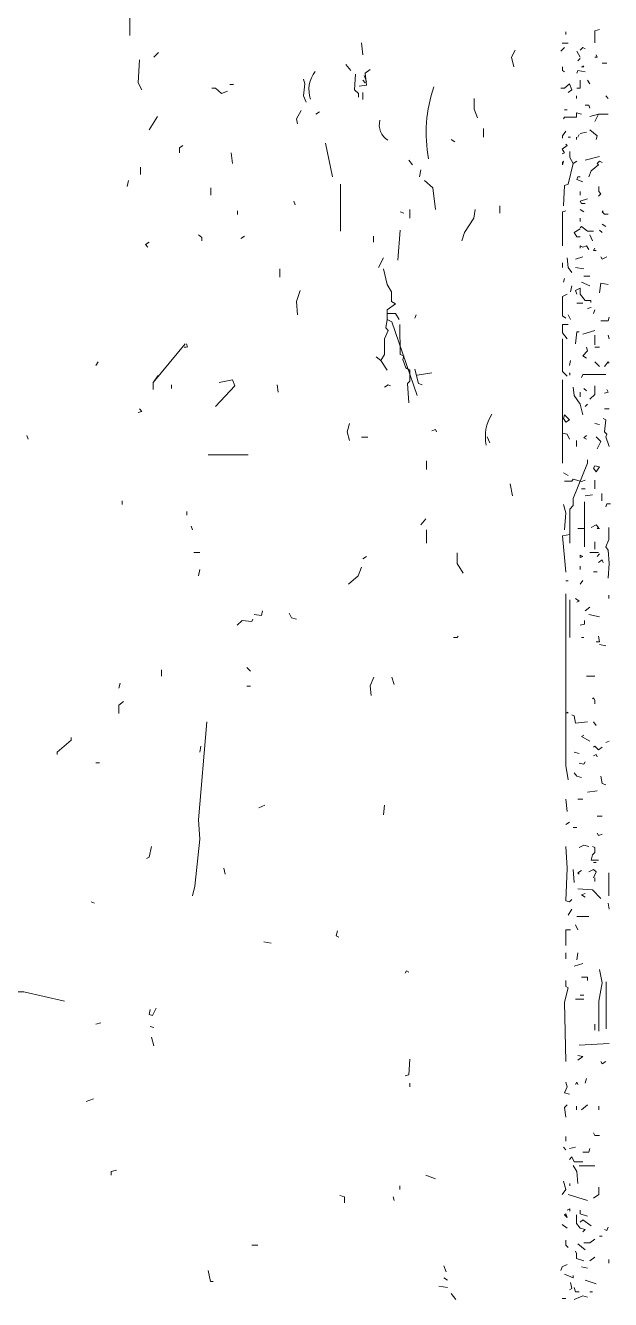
# Model space of a CAD drawing. Header units: metres. Extents: x 0.1 to 48.1, y 1.3 to 34.5.
# Drawn here: x 44.88 to 48.1, y 5.32 to 12.33 of the extents above; entities that cross this region are included whole.
import ezdxf

# ---------------------------------------------------------------- set-up
doc = ezdxf.new("R2010")
doc.units = ezdxf.units.M
for name, color, linetype, lineweight in [('P2D_GRAMMES', 7, 'Continuous', 18), ('P2D_MIKRA', 8, 'Continuous', 13), ('P2D_TOXA', 7, 'Continuous', 18)]:
    doc.layers.add(name, color=color, linetype=linetype, lineweight=lineweight)

msp = doc.modelspace()

# ---------------------------------------------------------------- linework, layer by layer
at = {"layer": 'P2D_GRAMMES'}
for p, q in [((45.451526, 12.510497), (45.451526, 12.271126)), ((48.030602, 11.838633), (47.984058, 11.825628)), ((46.52788, 11.679346), (46.567775, 11.493168)), ((46.610133, 11.453272), (46.610133, 11.193953)), ((46.940131, 11.200602), (46.926832, 11.034372)), ((45.756571, 10.575576), (45.580688, 10.362801)), ((47.832916, 10.376099), (47.832916, 9.917304)), ((47.418874, 10.063586), (47.432173, 10.03034)), ((45.882906, 9.96407), (46.10233, 9.96407)), ((47.954488, 9.704529), (47.954488, 9.458508)), ((47.917565, 9.558621), (47.954488, 9.558621)), ((47.872499, 9.165942), (47.872499, 8.959817)), ((48.087425, 7.66322), (48.087425, 7.536885)), ((48.083796, 7.49699), (48.090445, 7.463743)), ((48.072935, 7.064791), (48.072935, 6.805471))]:
    msp.add_line(p, q, dxfattribs=at)
for points in [[(45.503901, 12.138141), (45.497251, 12.011806), (45.517199, 11.971911)], [(46.408194, 12.031754), (46.414843, 12.005157), (46.408194, 11.938665), (46.421492, 11.905419)], [(47.34662, 11.925366), (47.34662, 11.865524), (47.365681, 11.818979)], [(48.010654, 11.799031), (48.030602, 11.838633), (48.083796, 11.838633)], [(47.073115, 11.47322), (47.11966, 11.433325), (47.132958, 11.313639)], [(47.352382, 11.313639), (47.345733, 11.267094), (47.292539, 11.187304), (47.279241, 11.140759)], [(46.847042, 10.987827), (46.86699, 10.901387), (46.891312, 10.861492), (46.891312, 10.808298), (46.913534, 10.795), (46.868491, 10.761754), (46.868491, 10.70856), (46.893586, 10.695262), (47.03322, 10.28966)], [(46.388246, 10.868141), (46.368298, 10.808298), (46.374948, 10.735157)], [(46.868491, 10.741728), (46.913534, 10.741728), (46.933482, 10.70856)], [(46.868491, 10.70856), (46.86034, 10.662016), (46.873639, 10.648717), (46.853691, 10.602173), (46.853691, 10.515733), (46.833743, 10.482487)], [(46.937914, 10.681963), (46.940131, 10.515733), (46.960079, 10.509084), (46.953429, 10.489136), (46.970791, 10.442592), (46.993427, 10.429293), (46.993427, 10.36945), (46.980026, 10.356152), (46.986675, 10.249764)], [(46.807147, 10.502435), (46.833743, 10.482487), (46.86699, 10.429293)], [(45.60737, 10.400022), (45.580688, 10.362801), (45.580688, 10.322906)], [(47.97005, 9.937251), (47.97005, 9.917304), (47.89142, 9.724476), (47.89142, 9.684581), (47.872499, 9.664634), (47.872499, 9.478455)], [(47.837775, 9.69123), (47.851073, 9.644686), (47.844424, 9.551597)], [(48.087425, 9.564895), (48.087425, 9.498403), (48.070497, 9.458508), (48.083796, 9.43856), (48.090445, 9.365419), (48.083796, 9.285628)], [(47.872499, 9.525), (47.832916, 9.518351), (47.850299, 9.318874)], [(47.253013, 9.425262), (47.253013, 9.365419), (47.28589, 9.312225)], [(47.850299, 9.199188), (47.850299, 8.255), (47.864372, 8.175209)], [(45.875069, 8.494372), (45.829712, 7.955785), (45.836361, 7.849398), (45.809764, 7.590079), (45.796466, 7.536885)], [(47.850299, 7.809503), (47.857723, 7.689817), (47.850299, 7.510288), (47.871021, 7.503639), (47.884319, 7.516937)], [(47.87767, 7.350351), (47.850299, 7.350351), (47.850299, 7.264267)], [(48.037251, 7.131283), (48.05055, 7.058141), (48.032217, 6.958403), (48.032217, 6.792173)], [(47.850299, 7.07144), (47.850299, 7.038194), (47.864372, 7.031545), (47.844424, 6.951754), (47.850299, 6.625942)], [(45.091649, 6.958403), (44.869033, 7.009283), (42.298979, 7.009283), (39.785576, 6.980089), (35.629058, 6.968495)], [(47.837775, 5.96767), (47.851073, 5.921126), (47.831126, 5.894529)]]:
    msp.add_lwpolyline(points, dxfattribs=at)
msp.add_lwpolyline([(47.844424, 10.183272), (47.837775, 10.163325), (47.851073, 10.143377), (47.871021, 10.156675)], close=True, dxfattribs=at)
at = {"layer": 'P2D_MIKRA'}
for p, q in [((47.850299, 12.291073), (47.850299, 12.277775)), ((46.727356, 12.23123), (46.734005, 12.164738)), ((47.844424, 12.204634), (47.824476, 12.184686)), ((47.831126, 12.228609), (47.864372, 12.228609)), ((45.610288, 12.178037), (45.583691, 12.15144)), ((47.910916, 12.184686), (47.930864, 12.15144)), ((47.930864, 12.144791), (47.917565, 12.131492)), ((46.640916, 12.111545), (46.667513, 12.078298)), ((48.05055, 12.118731), (48.077147, 12.118731)), ((46.002592, 12.001441), (46.022539, 12.001441)), ((46.734005, 12.025105), (46.747304, 12.011806)), ((46.740654, 12.051702), (46.753953, 12.018455)), ((47.970759, 12.025105), (47.984058, 12.005157)), ((46.734396, 11.958613), (46.734396, 11.918717)), ((47.910589, 11.938665), (47.910589, 11.925366)), ((48.070497, 11.938665), (48.083796, 11.925366)), ((46.494634, 11.852225), (46.474686, 11.838927)), ((45.603639, 11.825628), (45.557094, 11.752487)), ((47.398927, 11.759136), (47.398927, 11.712592)), ((47.864372, 11.71158), (47.87767, 11.71158)), ((47.924215, 11.72589), (47.917565, 11.712592)), ((47.96411, 11.739188), (47.930864, 11.732539)), ((47.219398, 11.699293), (47.239346, 11.685995)), ((46.009241, 11.626152), (46.01589, 11.566309)), ((46.986675, 11.586257), (47.006623, 11.55966)), ((47.910916, 11.579607), (47.890969, 11.566309)), ((48.037251, 11.606204), (47.957461, 11.586257)), ((45.510816, 11.546361), (45.510816, 11.506466)), ((47.053168, 11.533063), (47.046518, 11.493168)), ((45.444058, 11.47322), (45.437408, 11.439974)), ((45.898104, 11.433325), (45.898104, 11.393429)), ((46.355, 11.360183), (46.361649, 11.340236)), ((47.930435, 11.413377), (47.930435, 11.393429)), ((46.04503, 11.30699), (46.04503, 11.287042)), ((46.940131, 11.30034), (46.960079, 11.293691)), ((46.993427, 11.313639), (46.993427, 11.267094)), ((47.48849, 11.333586), (47.48849, 11.293691)), ((47.930864, 11.313639), (47.950812, 11.30034)), ((47.930435, 11.267094), (47.930435, 11.247147)), ((48.05055, 11.233848), (48.070497, 11.22055)), ((46.082382, 11.167356), (46.062435, 11.154058)), ((46.792114, 11.167356), (46.792114, 11.13411)), ((47.984058, 11.174005), (47.997356, 11.140759)), ((48.037251, 11.200602), (48.05055, 11.187304)), ((46.847042, 11.04767), (46.820445, 10.994476)), ((47.832916, 11.021073), (47.832916, 10.994476)), ((47.944162, 11.054319), (47.904267, 11.041021)), ((46.27708, 10.987827), (46.27708, 10.941283)), ((47.904267, 10.994476), (47.950812, 10.987827)), ((47.950812, 10.946787), (47.984058, 10.946787)), ((47.844424, 10.934634), (47.837775, 10.914686)), ((47.884319, 10.894738), (47.87767, 10.861492)), ((47.937513, 10.914686), (47.984058, 10.894738)), ((47.910916, 10.797943), (47.944162, 10.797943)), ((47.026571, 10.735157), (47.019921, 10.715209)), ((47.864372, 10.735157), (47.87767, 10.70856)), ((47.990707, 10.775052), (47.970759, 10.768403)), ((48.010654, 10.761754), (48.004005, 10.741806)), ((48.010654, 10.648717), (47.944162, 10.62877)), ((48.01128, 10.62212), (48.01128, 10.568927)), ((48.083796, 10.62212), (48.090445, 10.602173)), ((45.749921, 10.557388), (45.76322, 10.557388)), ((45.76322, 10.575576), (45.769869, 10.555628)), ((48.010654, 10.557388), (48.037251, 10.557388)), ((45.277827, 10.475838), (45.264529, 10.45589)), ((47.87767, 10.482487), (47.871021, 10.45589)), ((48.010654, 10.475838), (48.037251, 10.449241)), ((47.11301, 10.415995), (47.03322, 10.402696)), ((45.681213, 10.349503), (45.681213, 10.329555)), ((46.261911, 10.349503), (46.26856, 10.309607)), ((47.930435, 10.309607), (47.930435, 10.28301)), ((47.950812, 10.329555), (47.96411, 10.316257)), ((47.970759, 10.243115), (47.957461, 10.229817)), ((48.063848, 10.217022), (48.090445, 10.217022)), ((48.010654, 10.136728), (48.037251, 10.130079)), ((44.885524, 10.070236), (44.892173, 10.050288)), ((46.727356, 10.061337), (46.760602, 10.061337)), ((47.910589, 10.043639), (47.910589, 10.010393)), ((47.085192, 9.930602), (47.085192, 9.884058)), ((47.837775, 9.86411), (47.864372, 9.850812)), ((48.01128, 9.824215), (48.01128, 9.77767)), ((47.545209, 9.804267), (47.558508, 9.737775)), ((47.937513, 9.777699), (47.957461, 9.777699)), ((48.049174, 9.751073), (48.049174, 9.711178)), ((45.410203, 9.711178), (45.410203, 9.69123)), ((47.997356, 9.744424), (47.957461, 9.737775)), ((45.765614, 9.651335), (45.765614, 9.631387)), ((47.079764, 9.61144), (47.053168, 9.578194)), ((45.789817, 9.571545), (45.796466, 9.551597)), ((47.085192, 9.551597), (47.085192, 9.478455)), ((48.01128, 9.485105), (48.01128, 9.445209)), ((45.803115, 9.426029), (45.836361, 9.426029)), ((46.753953, 9.405314), (46.734005, 9.392016)), ((47.984058, 9.426029), (48.030602, 9.426029)), ((48.037251, 9.418613), (48.023953, 9.405314)), ((45.836361, 9.332173), (45.829712, 9.298927)), ((47.930435, 9.35212), (47.930435, 9.332173)), ((47.851073, 9.270244), (47.864372, 9.270244)), ((47.944162, 9.27233), (47.930864, 9.252382)), ((48.004005, 9.319616), (48.023953, 9.319616)), ((48.087425, 9.192539), (48.087425, 9.172592)), ((47.984058, 9.126047), (47.957461, 9.106099)), ((47.977408, 9.086152), (48.037251, 9.072853)), ((47.937513, 8.959817), (47.950812, 8.959817)), ((48.037251, 8.919921), (48.070497, 8.913272)), ((45.625739, 8.780288), (45.625739, 8.747042)), ((46.095681, 8.793586), (46.115628, 8.773639)), ((45.397513, 8.707147), (45.390864, 8.68055)), ((46.893586, 8.740393), (46.906885, 8.700497)), ((47.96411, 8.747042), (48.010654, 8.747042)), ((46.095681, 8.691167), (46.115628, 8.691167)), ((48.004005, 8.494372), (48.017304, 8.474424)), ((45.84301, 8.361387), (45.836361, 8.328141)), ((48.090445, 8.387984), (48.070497, 8.381335)), ((47.897618, 8.328141), (47.924215, 8.321492)), ((45.264529, 8.26883), (45.284476, 8.26883)), ((47.851073, 8.068822), (47.857723, 8.00233)), ((47.917565, 8.06931), (47.944162, 8.06931)), ((48.023953, 8.115366), (47.970759, 8.108717)), ((46.195419, 8.035576), (46.162173, 8.022277)), ((46.853691, 8.035576), (46.847042, 7.982382)), ((47.871021, 7.942487), (47.851073, 7.929188)), ((48.023953, 7.975733), (48.05055, 7.975733)), ((47.890969, 7.913515), (47.910916, 7.913515)), ((45.969346, 7.689817), (45.975995, 7.656571)), ((47.890969, 7.683168), (47.897618, 7.610026)), ((45.237932, 7.503639), (45.25788, 7.49699)), ((47.884319, 7.463743), (47.864372, 7.430497)), ((47.904267, 7.377304), (47.917565, 7.350707)), ((47.910916, 7.42437), (47.977408, 7.42437)), ((46.18877, 7.284215), (46.228665, 7.277565)), ((47.850299, 7.224372), (47.850299, 7.191126)), ((47.917565, 7.224372), (47.910916, 7.184476)), ((47.944162, 7.164529), (47.897618, 7.15123)), ((47.904267, 6.968529), (47.950812, 6.968529)), ((47.930864, 6.991649), (47.950812, 6.991649)), ((45.291126, 6.838717), (45.264529, 6.832068)), ((45.563743, 6.81877), (45.583691, 6.81212)), ((48.010654, 6.832068), (48.01128, 6.798822)), ((45.570393, 6.758927), (45.583691, 6.712382)), ((48.090445, 6.725681), (47.924215, 6.71596)), ((47.96411, 6.532853), (47.957461, 6.506257)), ((46.993427, 6.506257), (46.993427, 6.486309)), ((45.25123, 6.419817), (45.211335, 6.406518)), ((47.910589, 6.379921), (47.910589, 6.359974)), ((47.970759, 6.386571), (47.937513, 6.359974)), ((48.032217, 6.379921), (48.032217, 6.359974)), ((47.850299, 6.213691), (47.850299, 6.187094)), ((47.837775, 6.153848), (47.851073, 6.14055)), ((47.904267, 6.153848), (47.871021, 6.147199)), ((48.010654, 6.052379), (47.924215, 6.052379)), ((47.079764, 6.000916), (47.132958, 5.980969)), ((46.937914, 5.941073), (46.937914, 5.921126)), ((47.864372, 5.894529), (47.970759, 5.861283)), ((46.900236, 5.88123), (46.906885, 5.861283)), ((47.831126, 5.728298), (47.857723, 5.708351)), ((46.122277, 5.615262), (46.155524, 5.615262)), ((47.917565, 5.621911), (47.957461, 5.588665)), ((48.037251, 5.665131), (48.05055, 5.665131)), ((48.010654, 5.54877), (47.984058, 5.528822)), ((47.179503, 5.502225), (47.192801, 5.468979)), ((47.937513, 5.495576), (47.970759, 5.488927)), ((48.087425, 5.535471), (48.087425, 5.515524)), ((47.179503, 5.435733), (47.19945, 5.422435)), ((47.957461, 5.422435), (48.017304, 5.402487)), ((47.152906, 5.389188), (47.19945, 5.382539)), ((47.219398, 5.349293), (47.245995, 5.316047)), ((47.831126, 5.322083), (47.851073, 5.322083))]:
    msp.add_line(p, q, dxfattribs=at)
for points in [[(48.037251, 12.304372), (48.01128, 12.297723), (48.01128, 12.23123)], [(47.957461, 12.197984), (47.944162, 12.204634), (47.930864, 12.191335)], [(47.571806, 12.191335), (47.551859, 12.15144), (47.565157, 12.098246)], [(48.017304, 12.164738), (48.023953, 12.151541), (48.010654, 12.151541)], [(46.69411, 12.058351), (46.687461, 11.971911), (46.709308, 11.951963), (46.709308, 11.932016)], [(46.773901, 12.084948), (46.747304, 12.065), (46.753953, 11.998508), (46.714058, 11.991859)], [(47.832916, 12.098246), (47.832916, 12.078298), (47.844424, 12.071649)], [(47.957461, 12.071649), (47.917565, 12.078298), (47.910916, 12.065)], [(47.944162, 12.104895), (47.950812, 12.099052), (47.937513, 12.099052)], [(47.824476, 11.981058), (47.844424, 11.981058), (47.871021, 12.005157), (47.884319, 11.971911), (47.864372, 11.958613)], [(47.930435, 12.025105), (47.930435, 11.981058), (47.910916, 11.981058)], [(45.902853, 11.981058), (45.922801, 11.981058), (45.956047, 11.951963), (45.989293, 11.965262)], [(46.394895, 11.858874), (46.368298, 11.81233), (46.374948, 11.785733)], [(47.857723, 11.863106), (47.844424, 11.863106), (47.857723, 11.863106)], [(47.957461, 11.888841), (47.977408, 11.888841), (47.984058, 11.872173)], [(47.937513, 11.838927), (47.910589, 11.845576), (47.910589, 11.822102), (47.844424, 11.822102), (47.837775, 11.81233)], [(47.851073, 11.745838), (47.832916, 11.719241), (47.832916, 11.705942)], [(47.910589, 11.712592), (47.910589, 11.699293), (47.910589, 11.712592)], [(47.984058, 11.752487), (48.023953, 11.719241), (48.017304, 11.699293)], [(45.743272, 11.666047), (45.724723, 11.652749), (45.724723, 11.626152)], [(47.851073, 11.672696), (47.857723, 11.666047), (47.831126, 11.646099), (47.844424, 11.626152), (47.831126, 11.619503)], [(47.872499, 11.632801), (47.872499, 11.599555), (47.890969, 11.566309)], [(48.05055, 11.572958), (48.037251, 11.579607), (48.023953, 11.566309), (48.030602, 11.55966), (47.990707, 11.526414), (47.977408, 11.493168)], [(47.890969, 11.566309), (47.864372, 11.453272), (47.844424, 11.446623), (47.837775, 11.333586)], [(47.930864, 11.494585), (47.917565, 11.494585), (47.910916, 11.479869), (47.944162, 11.466571)], [(48.032217, 11.439974), (48.032217, 11.413377), (48.043901, 11.400079), (48.030602, 11.38678)], [(47.970759, 11.373482), (47.930864, 11.360183), (47.937513, 11.346885), (47.957461, 11.346885)], [(47.851073, 11.30699), (47.832916, 11.30034), (47.832916, 11.114162)], [(48.057199, 11.30699), (48.05055, 11.30034), (48.063848, 11.288855), (48.083796, 11.288855)], [(47.930864, 11.213901), (47.937513, 11.22055), (47.970759, 11.195307), (48.004005, 11.195307)], [(45.829712, 11.174005), (45.847475, 11.160707), (45.847475, 11.140759)], [(47.930864, 11.207251), (47.897618, 11.187304), (47.910916, 11.164269), (47.930864, 11.164269)], [(45.557094, 11.13411), (45.537147, 11.120812), (45.550445, 11.107513)], [(47.930435, 11.100864), (47.930435, 11.114162), (47.944162, 11.107513), (47.96411, 11.114162), (47.977408, 11.094215)], [(48.010654, 11.100864), (48.004005, 11.08773), (48.017304, 11.08773)], [(47.857723, 11.04767), (47.864372, 10.994476), (47.884319, 10.96788)], [(48.043901, 11.054319), (48.05055, 11.041021), (48.077147, 11.054319)], [(47.910916, 10.848194), (47.904267, 10.868141), (47.930435, 10.88144), (47.930435, 10.848194), (47.957461, 10.812567), (47.989523, 10.812567), (47.989523, 10.801649)], [(48.083796, 10.901387), (48.043901, 10.908037), (48.037251, 10.854843)], [(47.857723, 10.848194), (47.832916, 10.834895), (47.832916, 10.728508), (47.851073, 10.715209)], [(47.864372, 10.681292), (47.832916, 10.681292), (47.832916, 10.635419), (47.857723, 10.602173)], [(48.090445, 10.721859), (48.083796, 10.700789), (48.043901, 10.700789)], [(47.832916, 10.602173), (47.832916, 10.422644), (47.857723, 10.396047)], [(47.924215, 10.640627), (47.910916, 10.640627), (47.904267, 10.575576)], [(47.96411, 10.555628), (47.970759, 10.535681), (47.944162, 10.509084), (47.96411, 10.495785)], [(48.090445, 10.469188), (48.083796, 10.475838), (48.063848, 10.449241)], [(45.922801, 10.229817), (46.029188, 10.342853), (46.01589, 10.376099), (45.942749, 10.362801)], [(47.019921, 10.435942), (47.039869, 10.356152), (47.059817, 10.349503)], [(47.871021, 10.409346), (47.872499, 10.415995), (47.872499, 10.402696)], [(48.070497, 10.406115), (47.944162, 10.406115), (47.937513, 10.389398)], [(46.886937, 10.342853), (46.873639, 10.349503), (46.853691, 10.336204)], [(47.890969, 10.336204), (47.897618, 10.28966), (47.930864, 10.243115), (47.944162, 10.183272)], [(48.01128, 10.342853), (48.01128, 10.296309), (47.984058, 10.269712)], [(48.077147, 10.322906), (48.083796, 10.309607), (48.063848, 10.302958)], [(45.503901, 10.216518), (45.517199, 10.20322), (45.497251, 10.196571)], [(46.660864, 10.136728), (46.647565, 10.090183), (46.660864, 10.043639)], [(47.11301, 10.096832), (47.132958, 10.103482), (47.139607, 10.090183)], [(47.832916, 10.103482), (47.832916, 10.083534), (47.857723, 10.076885), (47.871021, 10.050288)], [(48.057199, 10.163325), (48.070497, 10.156675), (48.063848, 10.090183), (48.077147, 10.076885), (48.070497, 10.063586), (48.090445, 10.010393)], [(47.96411, 10.070236), (47.950812, 10.056937), (47.96411, 10.050288)], [(48.017304, 10.063586), (48.043901, 10.03699), (48.023953, 9.997094)], [(47.957461, 9.824215), (47.937513, 9.817565), (47.890969, 9.830864), (47.884319, 9.819228), (47.844424, 9.819228)], [(48.097094, 9.694555), (48.077147, 9.694555), (48.070497, 9.677932)], [(47.990707, 9.564895), (48.017304, 9.578194), (48.030602, 9.564895), (48.023953, 9.558621), (48.037251, 9.558621)], [(46.727356, 9.345471), (46.707408, 9.298927), (46.654215, 9.252382)], [(48.030602, 9.372068), (48.05055, 9.385366), (48.057199, 9.372068)], [(47.904267, 9.172592), (47.924215, 9.159293), (47.910916, 9.152644)], [(46.128927, 9.059555), (46.122277, 9.046257), (46.069084, 9.052906), (46.042487, 9.026309)], [(46.18212, 9.106099), (46.175471, 9.079503), (46.135576, 9.086152)], [(46.328403, 9.092801), (46.341702, 9.066204), (46.368298, 9.059555)], [(47.954488, 9.052906), (47.954488, 9.032958), (47.930864, 9.026309)], [(47.259293, 8.966466), (47.252644, 8.959817), (47.232696, 8.959817)], [(48.030602, 8.966466), (48.037251, 8.935929), (48.017304, 8.935929)], [(46.793848, 8.740393), (46.773901, 8.693848), (46.78055, 8.640654)], [(47.997356, 8.620707), (48.004005, 8.627356), (48.01128, 8.614058), (48.01128, 8.59411)], [(45.417461, 8.607408), (45.390583, 8.587461), (45.390583, 8.540916)], [(47.857723, 8.547565), (47.864372, 8.545127), (47.851073, 8.545127)], [(47.884319, 8.534267), (47.897618, 8.527618), (47.904267, 8.487723), (47.970759, 8.494372)], [(47.950812, 8.42123), (47.937513, 8.414581), (47.984058, 8.387984)], [(45.128453, 8.407932), (45.128453, 8.394634), (45.051215, 8.328141), (45.051215, 8.314843)], [(48.004005, 8.354738), (48.010654, 8.361387), (48.030602, 8.34144), (48.05055, 8.354738)], [(47.957461, 8.274948), (47.950812, 8.261649), (47.924215, 8.268298)], [(48.004005, 8.308194), (48.017304, 8.314843), (48.023953, 8.301545)], [(47.897618, 8.215105), (47.910916, 8.195157), (47.937513, 8.188508)], [(48.043901, 8.195157), (48.05055, 8.155262), (48.070497, 8.148613)], [(48.023953, 7.882644), (48.030602, 7.869346), (48.05055, 7.875995)], [(45.570393, 7.809503), (45.557094, 7.74966), (45.543796, 7.74301)], [(47.977408, 7.809503), (47.950812, 7.816152), (47.924215, 7.802853)], [(47.997356, 7.809503), (48.01128, 7.802853), (48.01128, 7.776257), (47.997356, 7.762958), (47.990707, 7.734279), (48.030602, 7.734279)], [(48.017304, 7.720058), (48.004005, 7.720058), (48.017304, 7.720058)], [(47.937513, 7.676518), (47.917565, 7.66322), (47.924215, 7.656571)], [(47.977408, 7.669869), (48.004005, 7.683168), (48.017304, 7.669869), (48.004005, 7.636623)], [(47.917565, 7.57678), (47.997356, 7.570131), (48.043901, 7.523586)], [(48.01128, 7.636623), (48.01128, 7.616675), (48.01128, 7.636623)], [(47.957461, 7.550183), (47.937513, 7.543534), (47.957461, 7.530236)], [(46.594372, 7.344058), (46.587723, 7.317461), (46.601021, 7.310812)], [(46.986675, 7.117984), (46.973377, 7.124634), (46.966728, 7.111335)], [(47.937513, 7.090447), (47.97005, 7.090447), (47.97005, 7.07144)], [(45.59699, 6.918508), (45.577042, 6.878613), (45.557094, 6.885262), (45.563743, 6.911859)], [(46.993325, 6.639241), (46.986675, 6.552801), (46.966728, 6.546152)], [(47.917565, 6.659188), (47.944162, 6.652539), (47.917565, 6.632592)], [(48.043901, 6.625942), (48.05055, 6.612644), (48.070497, 6.625942)], [(47.851073, 6.512906), (47.857723, 6.486309), (47.844424, 6.453063), (47.871021, 6.446414)], [(47.904267, 6.499607), (47.910916, 6.512906), (47.917565, 6.499607)], [(47.857723, 6.386571), (47.844424, 6.373272), (47.851073, 6.320079)], [(48.004005, 6.233639), (48.010654, 6.217783), (48.037251, 6.217783)], [(47.871021, 6.087356), (47.884319, 6.100654), (47.897618, 6.073226), (47.944162, 6.073226)], [(47.984058, 6.147199), (47.977408, 6.127418), (47.944162, 6.127418)], [(47.890969, 6.05411), (47.910916, 6.020864), (47.917565, 5.954372)], [(45.377565, 6.027513), (45.349639, 6.020864), (45.349639, 6.000916)], [(47.872499, 5.941073), (47.872499, 5.954372), (47.872499, 5.941073)], [(48.032217, 5.934424), (48.032217, 5.894529), (48.004005, 5.874581)], [(46.60767, 5.88788), (46.632733, 5.88123), (46.632733, 5.847984)], [(47.857723, 5.808089), (47.872499, 5.814738), (47.872499, 5.80144)], [(47.910589, 5.781492), (47.910589, 5.734948), (47.930864, 5.708351), (47.957461, 5.701702), (47.944162, 5.688403)], [(47.930435, 5.808089), (47.930435, 5.788141), (47.970759, 5.774843)], [(47.990707, 5.721649), (47.944162, 5.754895), (47.930864, 5.741597)], [(48.083796, 5.715), (48.077147, 5.695052), (48.063848, 5.701702)], [(47.850299, 5.641859), (47.850299, 5.615262), (47.864372, 5.601963)], [(48.010654, 5.648508), (47.984058, 5.62856), (47.950812, 5.62856)], [(47.904267, 5.582016), (47.910589, 5.568717), (47.910589, 5.54212), (47.950812, 5.528822)], [(45.882906, 5.475628), (45.896204, 5.414781), (45.909503, 5.414781)], [(47.857723, 5.508874), (47.831126, 5.495576), (47.824476, 5.475628)], [(47.844424, 5.455681), (47.89142, 5.435733), (47.89142, 5.449031)], [(47.87767, 5.409136), (47.884319, 5.37589), (47.871021, 5.369241)], [(47.897618, 5.382539), (47.904267, 5.359006), (47.924215, 5.359006)], [(47.970759, 5.329346), (47.944162, 5.335995), (47.897618, 5.316047)], [(47.990707, 5.355942), (47.984058, 5.359006), (47.997356, 5.359006)]]:
    msp.add_lwpolyline(points, dxfattribs=at)
for points in [[(47.832916, 11.55966), (47.832916, 11.572958), (47.837775, 11.579607)], [(48.017304, 9.870759), (48.004005, 9.890707), (48.010654, 9.904005), (48.037251, 9.897356)], [(47.930435, 9.411963), (47.930435, 9.398665), (47.944162, 9.405314)], [(47.851073, 5.788141), (47.844424, 5.781492), (47.857723, 5.768194)]]:
    msp.add_lwpolyline(points, close=True, dxfattribs=at)
at = {"layer": 'P2D_TOXA'}
for centre, radius, start, end in [((46.598883, 11.97498), 0.161667, 142.10461, 199.664578), ((47.848009, 11.736578), 0.765763, 160.684876, 190.868488), ((46.921187, 11.778418), 0.096734, 163.841543, 239.612364), ((47.633603, 10.06637), 0.225448, 147.612619, 192.561606)]:
    msp.add_arc(centre, radius, start, end, dxfattribs=at)

doc.saveas('drawing.dxf')
